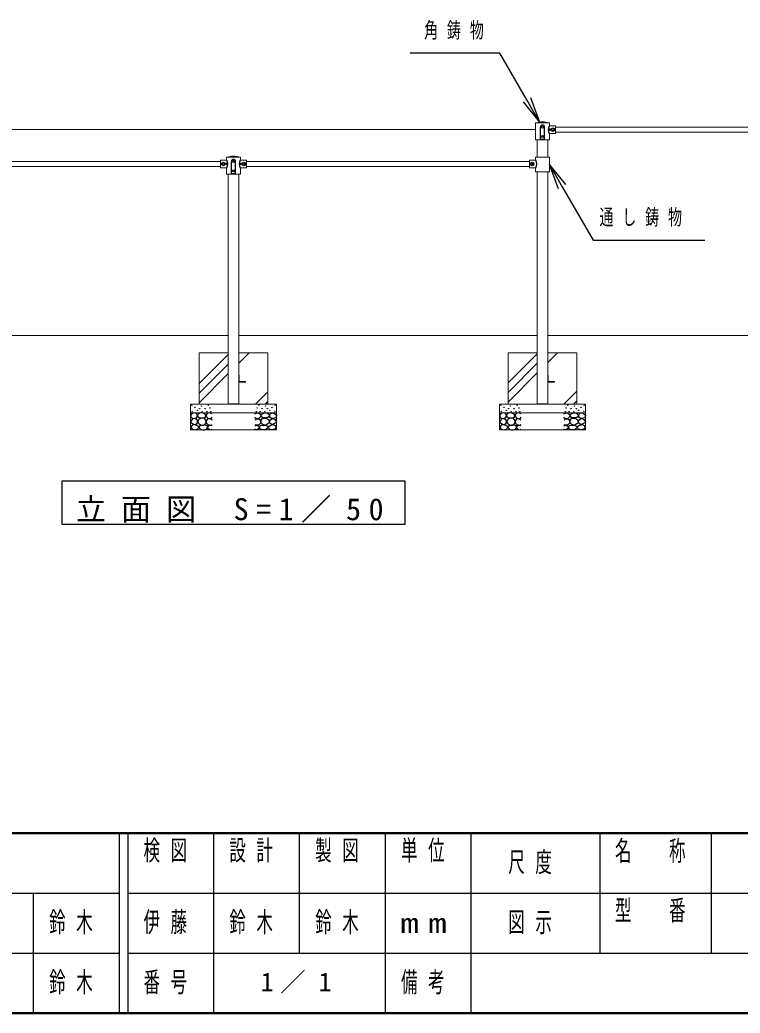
# Model space of a CAD drawing. Units: millimetres at full size, with parts at other scales. Extents: x -19540 to 26, y -986 to 13350.
# Drawn here: x -12753 to -8557, y 0 to 5790 of the extents above; entities that cross this region are included whole.
import ezdxf

# ---------------------------------------------------------------- set-up
doc = ezdxf.new("R2010")
doc.units = ezdxf.units.MM
for name, color, linetype, lineweight in [('A3図枠', 7, 'Continuous', 25), ('線', 7, 'Continuous', 13), ('補助', 2, 'Continuous', 25)]:
    doc.layers.add(name, color=color, linetype=linetype, lineweight=lineweight)
doc.layers.add('図面プロファイル', color=7, linetype='Continuous')
doc.styles.add('ＭＳ ゴシック', font='')
doc.styles.get('ＭＳ ゴシック').set_extended_font_data('MS Gothic')

msp = doc.modelspace()

# ---------------------------------------------------------------- linework, layer by layer
at = {"layer": 'A3図枠', "lineweight": 50}
for p, q in [((-19250, 1050), (0, 1050)), ((-19250, 0), (0, 0))]:
    msp.add_line(p, q, dxfattribs=at)
at = {"layer": 'A3図枠', "color": 211}
for p, q in [((-12175, 1050), (-12175, 0)), ((-12125, 1050), (-12125, 0)), ((-11625, 1050), (-11625, 350)), ((-11125, 1050), (-11125, 350)), ((-10625, 1050), (-10625, 0)), ((-10125, 1050), (-10125, 350)), ((-9375, 1050), (-9375, 350)), ((-9375, 700), (-3500, 700)), ((-12125, 350), (0, 350))]:
    msp.add_line(p, q, dxfattribs=at)
at = {"layer": 'A3図枠'}
for p, q in [((-8725, 1050), (-8725, 350)), ((-19250, 700), (-12175, 700)), ((-12675, 700), (-12675, 0)), ((-12125, 700), (-9375, 700)), ((-19250, 350), (-12175, 350)), ((-11625, 350), (-11625, 0)), ((-10125, 350), (-10125, 0))]:
    msp.add_line(p, q, dxfattribs=at)
at = {"layer": '線'}
for p, q in [((-9748.386, 5190.499), (-9748.386, 5090)), ((-9748.386, 5189.976), (-9668.386, 5189.976)), ((-9668.386, 5190.499), (-9668.386, 5173)), ((-9668.386, 5173), (-9633.386, 5173)), ((-9633.386, 5173), (-9633.386, 5127)), ((-9633.386, 5164), (-7983.386, 5164)), ((-9668.386, 5127), (-9633.386, 5127)), ((-9668.386, 5127), (-9668.386, 5090)), ((-9633.386, 5136), (-7983.386, 5136)), ((-9748.386, 5090), (-9668.386, 5090)), ((-9738.636, 4990), (-9738.636, 5090)), ((-9678.136, 4990), (-9678.136, 5090)), ((-11548.386, 4990.499), (-11548.386, 4973)), ((-11548.386, 4989.976), (-11468.386, 4989.976)), ((-11468.386, 4990.499), (-11468.386, 4973)), ((-9668.386, 4990), (-9748.386, 4990)), ((-9748.386, 4990), (-9748.386, 4973)), ((-9668.386, 4990), (-9668.386, 4905)), ((-11583.386, 4964), (-13233.386, 4964)), ((-11583.386, 4936), (-13233.386, 4936)), ((-11583.386, 4973), (-11583.386, 4927)), ((-11548.386, 4973), (-11583.386, 4973)), ((-11548.386, 4927), (-11583.386, 4927)), ((-11548.386, 4927), (-11548.386, 4890)), ((-11468.386, 4973), (-11433.386, 4973)), ((-11468.386, 4927), (-11433.386, 4927)), ((-11468.386, 4927), (-11468.386, 4890)), ((-11433.386, 4973), (-11433.386, 4927)), ((-9783.386, 4964), (-11433.386, 4964)), ((-9783.386, 4936), (-11433.386, 4936)), ((-9783.386, 4973), (-9783.386, 4927)), ((-9748.386, 4973), (-9783.386, 4973)), ((-9748.386, 4927), (-9783.386, 4927)), ((-9748.386, 4927), (-9748.386, 4905)), ((-11548.386, 4890), (-11468.386, 4890)), ((-11538.636, 3550), (-11538.636, 4890)), ((-11478.136, 3550), (-11478.136, 4890)), ((-9668.386, 4905), (-9748.386, 4905)), ((-9738.636, 3550), (-9738.636, 4905)), ((-9678.136, 3550), (-9678.136, 4905)), ((-11538.636, 3950), (-13278.136, 3950)), ((-9738.636, 3950), (-11478.136, 3950)), ((-7938.636, 3950), (-9678.136, 3950)), ((-11708.386, 3850), (-11538.636, 3850)), ((-11708.386, 3550), (-11708.386, 3850)), ((-11478.136, 3850), (-11308.386, 3850)), ((-11308.386, 3550), (-11308.386, 3850)), ((-9908.386, 3850), (-9738.636, 3850)), ((-9908.386, 3550), (-9908.386, 3850)), ((-9678.136, 3850), (-9508.386, 3850)), ((-9508.386, 3550), (-9508.386, 3850)), ((-11477.136, 3718), (-11478.136, 3718)), ((-11478.136, 3718), (-11478.136, 3678)), ((-11475.136, 3685.5), (-11475.136, 3716)), ((-9677.136, 3718), (-9678.136, 3718)), ((-9678.136, 3718), (-9678.136, 3678)), ((-9675.136, 3685.5), (-9675.136, 3716)), ((-11478.136, 3678), (-11438.136, 3678)), ((-11440.136, 3681), (-11470.636, 3681)), ((-11438.136, 3678), (-11438.136, 3679)), ((-9678.136, 3678), (-9638.136, 3678)), ((-9640.136, 3681), (-9670.636, 3681)), ((-9638.136, 3678), (-9638.136, 3679)), ((-11758.386, 3400), (-11758.386, 3550)), ((-11758.386, 3550), (-11258.386, 3550)), ((-11258.386, 3400), (-11258.386, 3550)), ((-9958.386, 3400), (-9958.386, 3550)), ((-9958.386, 3550), (-9458.386, 3550)), ((-9458.386, 3400), (-9458.386, 3550)), ((-11758.386, 3500), (-11258.386, 3500)), ((-9958.386, 3500), (-9458.386, 3500)), ((-11758.386, 3400), (-11258.386, 3400)), ((-9958.386, 3400), (-9458.386, 3400))]:
    msp.add_line(p, q, dxfattribs=at)
at = {"layer": '線', "color": 2, "lineweight": 25}
for p, q in [((-9720.386, 5095), (-9720.386, 5165)), ((-9696.386, 5095), (-9696.386, 5165)), ((-9720.386, 5095), (-9696.386, 5095)), ((-11520.386, 4895), (-11520.386, 4965)), ((-11496.386, 4895), (-11496.386, 4965)), ((-11520.386, 4895), (-11496.386, 4895)), ((-11538.636, 3552), (-11478.136, 3552)), ((-9738.636, 3552), (-9678.136, 3552))]:
    msp.add_line(p, q, dxfattribs=at)
for centre, radius in [((-9708.386, 5165), 6), ((-9666.386, 5150), 4), ((-9648.386, 5150), 10), ((-9648.386, 5150), 6.9), ((-9708.386, 5110), 6), ((-11568.386, 4950), 10), ((-11568.386, 4950), 6.9), ((-11550.386, 4950), 4), ((-11508.386, 4965), 6), ((-11466.386, 4950), 4), ((-11448.386, 4950), 10), ((-11448.386, 4950), 6.9), ((-9768.386, 4950), 10), ((-9768.386, 4950), 4), ((-11508.386, 4910), 6)]:
    msp.add_circle(centre, radius, dxfattribs=at)
at = {"layer": '線'}
for centre, radius, start, end in [((-9708.386, 5015), 180, 77.16041, 102.83959), ((-11508.386, 4815), 180, 77.16041, 102.83959), ((-11477.136, 3716), 2, 0, 90), ((-9677.136, 3716), 2, 0, 90), ((-11470.636, 3685.5), 4.5, 180, 270), ((-11440.136, 3679), 2, 0, 90), ((-9670.636, 3685.5), 4.5, 180, 270), ((-9640.136, 3679), 2, 0, 90)]:
    msp.add_arc(centre, radius, start, end, dxfattribs=at)
at = {"layer": '線', "color": 2, "lineweight": 25}
for centre, radius, start, end in [((-9708.386, 5165), 12, 0, 180), ((-9635.535, 5150), 39.794, 146.42046, 213.57954), ((-11581.237, 4950), 39.794, 326.42046, 33.57954), ((-11508.386, 4965), 12, 0, 180), ((-11435.535, 4950), 39.794, 146.42046, 213.57954), ((-9781.237, 4950), 39.794, 326.42046, 33.57954)]:
    msp.add_arc(centre, radius, start, end, dxfattribs=at)
at = {"layer": '補助'}
for p, q in [((-10006.647, 5595), (-10479.544, 5595)), ((-9956.647, 5595), (-10006.647, 5595)), ((-9800.249, 5324.112), (-9956.647, 5595)), ((-9778.599, 5336.612), (-9725.249, 5194.208)), ((-9821.9, 5311.612), (-9725.249, 5194.208)), ((-9725.249, 5194.208), (-9800.249, 5324.112)), ((-9615.037, 4805.096), (-9668.386, 4947.5)), ((-9571.735, 4830.096), (-9668.386, 4947.5)), ((-9668.386, 4947.5), (-9593.386, 4817.596)), ((-9593.386, 4817.596), (-9412.908, 4505)), ((-9412.908, 4505), (-9362.908, 4505)), ((-9362.908, 4505), (-8762.194, 4505))]:
    msp.add_line(p, q, dxfattribs=at)
at = {"layer": '補助', "lineweight": 13}
for p, q in [((-9748.386, 5150), (-18508.386, 5150)), ((-11708.386, 3670.303), (-11538.636, 3840.053)), ((-11478.136, 3788.299), (-11416.435, 3850)), ((-11478.136, 3844.426), (-11472.562, 3850)), ((-9908.386, 3674.251), (-9738.636, 3844.001)), ((-9678.136, 3792.248), (-9620.384, 3850)), ((-9678.136, 3848.375), (-9676.511, 3850)), ((-11708.386, 3614.176), (-11538.636, 3783.926)), ((-9908.386, 3618.125), (-9738.636, 3787.875)), ((-11708.386, 3558.049), (-11538.636, 3727.799)), ((-9908.386, 3561.998), (-9738.636, 3731.748)), ((-11379.676, 3550), (-11308.386, 3621.29)), ((-9583.625, 3550), (-9508.386, 3625.239)), ((-11323.549, 3550), (-11308.386, 3565.163)), ((-9527.498, 3550), (-9508.386, 3569.112))]:
    msp.add_line(p, q, dxfattribs=at)
at = {"layer": '補助'}
for points in [[(-11735.937, 3499.402), (-11742.4, 3496.862), (-11748.611, 3493.382), (-11754.469, 3489.344), (-11758.117, 3483.877), (-11757.105, 3476.294), (-11752.097, 3469.935), (-11745.231, 3467.345), (-11737.522, 3467.084), (-11729.909, 3467.688), (-11723.58, 3470.252), (-11719.828, 3475.538), (-11718.51, 3481.976), (-11719.359, 3487.181), (-11722.313, 3492.115), (-11728.473, 3496.942)], [(-11696.513, 3499.493), (-11701.418, 3498.876), (-11707.055, 3496.79), (-11715.026, 3491.002), (-11718.678, 3484.086), (-11717.803, 3480.124), (-11714.082, 3475.707), (-11704.591, 3470.934), (-11694.621, 3469.49), (-11687.271, 3469.318), (-11679.755, 3470.842), (-11672.156, 3475.456), (-11668.402, 3481.653), (-11669.372, 3486.306), (-11674.079, 3491.654), (-11684.747, 3497.861)], [(-11320.258, 3499.493), (-11315.354, 3498.876), (-11309.717, 3496.79), (-11301.746, 3491.002), (-11298.094, 3484.086), (-11298.969, 3480.124), (-11302.69, 3475.707), (-11312.18, 3470.934), (-11322.151, 3469.49), (-11329.501, 3469.318), (-11337.017, 3470.842), (-11344.616, 3475.456), (-11348.369, 3481.653), (-11347.4, 3486.306), (-11342.693, 3491.654), (-11332.025, 3497.861)], [(-11280.835, 3499.402), (-11274.372, 3496.862), (-11268.161, 3493.382), (-11262.303, 3489.344), (-11258.655, 3483.877), (-11259.667, 3476.294), (-11264.675, 3469.935), (-11271.541, 3467.345), (-11279.25, 3467.084), (-11286.863, 3467.688), (-11293.192, 3470.252), (-11296.944, 3475.538), (-11298.261, 3481.976), (-11297.413, 3487.181), (-11294.459, 3492.115), (-11288.299, 3496.942)], [(-9935.937, 3499.402), (-9942.4, 3496.862), (-9948.611, 3493.382), (-9954.469, 3489.344), (-9958.117, 3483.877), (-9957.105, 3476.294), (-9952.097, 3469.935), (-9945.231, 3467.345), (-9937.522, 3467.084), (-9929.909, 3467.688), (-9923.58, 3470.252), (-9919.828, 3475.538), (-9918.51, 3481.976), (-9919.359, 3487.181), (-9922.313, 3492.115), (-9928.473, 3496.942)], [(-9896.513, 3499.493), (-9901.418, 3498.876), (-9907.055, 3496.79), (-9915.026, 3491.002), (-9918.678, 3484.086), (-9917.803, 3480.124), (-9914.082, 3475.707), (-9904.591, 3470.934), (-9894.621, 3469.49), (-9887.271, 3469.318), (-9879.755, 3470.842), (-9872.156, 3475.456), (-9868.402, 3481.653), (-9869.372, 3486.306), (-9874.079, 3491.654), (-9884.747, 3497.861)], [(-9520.258, 3499.493), (-9515.354, 3498.876), (-9509.717, 3496.79), (-9501.746, 3491.002), (-9498.094, 3484.086), (-9498.969, 3480.124), (-9502.69, 3475.707), (-9512.18, 3470.934), (-9522.151, 3469.49), (-9529.501, 3469.318), (-9537.017, 3470.842), (-9544.616, 3475.456), (-9548.369, 3481.653), (-9547.4, 3486.306), (-9542.693, 3491.654), (-9532.025, 3497.861)], [(-9480.835, 3499.402), (-9474.372, 3496.862), (-9468.161, 3493.382), (-9462.303, 3489.344), (-9458.655, 3483.877), (-9459.667, 3476.294), (-9464.675, 3469.935), (-9471.541, 3467.345), (-9479.25, 3467.084), (-9486.863, 3467.688), (-9493.192, 3470.252), (-9496.944, 3475.538), (-9498.261, 3481.976), (-9497.413, 3487.181), (-9494.459, 3492.115), (-9488.299, 3496.942)], [(-11738.472, 3466.45), (-11743.801, 3463.657), (-11749.245, 3459.479), (-11755.694, 3452.659), (-11758.117, 3445.855), (-11754.489, 3441.027), (-11747.978, 3436.666), (-11741.34, 3432.379), (-11734.67, 3430.329), (-11727.025, 3432.776), (-11720.728, 3439.201), (-11717.622, 3447.478), (-11719.145, 3455.994), (-11727.303, 3463.245)], [(-11739.291, 3430.517), (-11750.611, 3424.498), (-11757.422, 3415.683), (-11748.935, 3404.413), (-11730.5, 3400.299), (-11716.147, 3406.41), (-11710.721, 3416.782), (-11721.503, 3425.89)], [(-11709.217, 3435.163), (-11696.628, 3428.307), (-11683.269, 3427.324), (-11672.985, 3434.778), (-11668.133, 3446.515), (-11670.413, 3457.293), (-11677.322, 3465.436), (-11686.147, 3468.869), (-11697.324, 3467.598), (-11711.078, 3459.543), (-11717.055, 3448.678), (-11714.42, 3441.484)], [(-11682.188, 3426.373), (-11689.723, 3426.999), (-11697.865, 3425.562), (-11706.792, 3421.504), (-11711.109, 3416.102), (-11708.423, 3411.419), (-11702.46, 3406.912), (-11695.981, 3403.068), (-11688.675, 3400.695), (-11676.826, 3400.928), (-11666.51, 3405.02), (-11661.807, 3409.827), (-11659.753, 3415.561), (-11660.813, 3420.709), (-11664.889, 3425.292), (-11673.287, 3427.832)], [(-11334.584, 3426.373), (-11327.049, 3426.999), (-11318.907, 3425.562), (-11309.98, 3421.504), (-11305.663, 3416.102), (-11308.349, 3411.419), (-11314.312, 3406.912), (-11320.791, 3403.068), (-11328.097, 3400.695), (-11339.946, 3400.928), (-11350.262, 3405.02), (-11354.965, 3409.827), (-11357.019, 3415.561), (-11355.959, 3420.709), (-11351.883, 3425.292), (-11343.485, 3427.832)], [(-11307.555, 3435.163), (-11320.144, 3428.307), (-11333.503, 3427.324), (-11343.787, 3434.778), (-11348.639, 3446.515), (-11346.359, 3457.293), (-11339.45, 3465.436), (-11330.625, 3468.869), (-11319.448, 3467.598), (-11305.694, 3459.543), (-11299.717, 3448.678), (-11302.352, 3441.484)], [(-11277.481, 3430.517), (-11266.161, 3424.498), (-11259.35, 3415.683), (-11267.837, 3404.413), (-11286.272, 3400.299), (-11300.625, 3406.41), (-11306.051, 3416.782), (-11295.269, 3425.89)], [(-11278.3, 3466.45), (-11272.971, 3463.657), (-11267.527, 3459.479), (-11261.078, 3452.659), (-11258.655, 3445.855), (-11262.283, 3441.027), (-11268.794, 3436.666), (-11275.432, 3432.379), (-11282.102, 3430.329), (-11289.746, 3432.776), (-11296.043, 3439.201), (-11299.149, 3447.478), (-11297.627, 3455.994), (-11289.469, 3463.245)], [(-9938.472, 3466.45), (-9943.801, 3463.657), (-9949.245, 3459.479), (-9955.694, 3452.659), (-9958.117, 3445.855), (-9954.489, 3441.027), (-9947.978, 3436.666), (-9941.34, 3432.379), (-9934.67, 3430.329), (-9927.025, 3432.776), (-9920.728, 3439.201), (-9917.622, 3447.478), (-9919.145, 3455.994), (-9927.303, 3463.245)], [(-9939.291, 3430.517), (-9950.611, 3424.498), (-9957.422, 3415.683), (-9948.935, 3404.413), (-9930.5, 3400.299), (-9916.147, 3406.41), (-9910.721, 3416.782), (-9921.503, 3425.89)], [(-9909.217, 3435.163), (-9896.628, 3428.307), (-9883.269, 3427.324), (-9872.985, 3434.778), (-9868.133, 3446.515), (-9870.413, 3457.293), (-9877.322, 3465.436), (-9886.147, 3468.869), (-9897.324, 3467.598), (-9911.078, 3459.543), (-9917.055, 3448.678), (-9914.42, 3441.484)], [(-9882.188, 3426.373), (-9889.723, 3426.999), (-9897.865, 3425.562), (-9906.792, 3421.504), (-9911.109, 3416.102), (-9908.423, 3411.419), (-9902.46, 3406.912), (-9895.981, 3403.068), (-9888.675, 3400.695), (-9876.826, 3400.928), (-9866.51, 3405.02), (-9861.807, 3409.827), (-9859.753, 3415.561), (-9860.813, 3420.709), (-9864.889, 3425.292), (-9873.287, 3427.832)], [(-9534.584, 3426.373), (-9527.049, 3426.999), (-9518.907, 3425.562), (-9509.98, 3421.504), (-9505.663, 3416.102), (-9508.349, 3411.419), (-9514.312, 3406.912), (-9520.791, 3403.068), (-9528.097, 3400.695), (-9539.946, 3400.928), (-9550.262, 3405.02), (-9554.965, 3409.827), (-9557.019, 3415.561), (-9555.959, 3420.709), (-9551.883, 3425.292), (-9543.485, 3427.832)], [(-9507.555, 3435.163), (-9520.144, 3428.307), (-9533.503, 3427.324), (-9543.787, 3434.778), (-9548.639, 3446.515), (-9546.359, 3457.293), (-9539.45, 3465.436), (-9530.625, 3468.869), (-9519.448, 3467.598), (-9505.694, 3459.543), (-9499.717, 3448.678), (-9502.352, 3441.484)], [(-9477.481, 3430.517), (-9466.161, 3424.498), (-9459.35, 3415.683), (-9467.837, 3404.413), (-9486.272, 3400.299), (-9500.625, 3406.41), (-9506.051, 3416.782), (-9495.269, 3425.89)], [(-9478.3, 3466.45), (-9472.971, 3463.657), (-9467.527, 3459.479), (-9461.078, 3452.659), (-9458.655, 3445.855), (-9462.283, 3441.027), (-9468.794, 3436.666), (-9475.432, 3432.379), (-9482.102, 3430.329), (-9489.746, 3432.776), (-9496.043, 3439.201), (-9499.149, 3447.478), (-9497.627, 3455.994), (-9489.469, 3463.245)], [(-12508.386, 3100), (-12508.386, 2850), (-10508.386, 2850), (-10508.386, 3100)]]:
    msp.add_lwpolyline(points, close=True, dxfattribs=at)
for points in [[(-11633.386, 3493.299), (-11641.813, 3498.154), (-11650.496, 3499.636), (-11656.115, 3497.948), (-11661.269, 3494.249), (-11665.741, 3488.941), (-11667.606, 3482.209), (-11663.938, 3473.439), (-11655.882, 3467), (-11647.583, 3464.621), (-11640.357, 3465.733), (-11636.306, 3469.109), (-11633.386, 3473.654)], [(-11383.386, 3493.299), (-11374.959, 3498.154), (-11366.276, 3499.636), (-11360.656, 3497.948), (-11355.503, 3494.249), (-11351.031, 3488.941), (-11349.166, 3482.209), (-11352.834, 3473.439), (-11360.89, 3467), (-11369.189, 3464.621), (-11376.415, 3465.733), (-11380.465, 3469.109), (-11383.386, 3473.654)], [(-9833.386, 3493.299), (-9841.813, 3498.154), (-9850.496, 3499.636), (-9856.115, 3497.948), (-9861.269, 3494.249), (-9865.741, 3488.941), (-9867.606, 3482.209), (-9863.938, 3473.439), (-9855.882, 3467), (-9847.583, 3464.621), (-9840.357, 3465.733), (-9836.306, 3469.109), (-9833.386, 3473.654)], [(-9583.386, 3493.299), (-9574.959, 3498.154), (-9566.276, 3499.636), (-9560.656, 3497.948), (-9555.503, 3494.249), (-9551.031, 3488.941), (-9549.166, 3482.209), (-9552.834, 3473.439), (-9560.89, 3467), (-9569.189, 3464.621), (-9576.415, 3465.733), (-9580.465, 3469.109), (-9583.386, 3473.654)], [(-11633.703, 3457.178), (-11640.843, 3462.64), (-11648.911, 3465.099), (-11655.617, 3463.875), (-11661.585, 3460.03), (-11665.978, 3454.249), (-11667.606, 3447.039), (-11664.942, 3438.431), (-11658.734, 3431.513), (-11651.095, 3427.642), (-11643.525, 3426.761), (-11638.371, 3428.2), (-11633.703, 3430.88)], [(-11633.386, 3422.642), (-11639.404, 3425.96), (-11646.693, 3426.761), (-11655.41, 3422.427), (-11659.684, 3415.671), (-11659.072, 3412.001), (-11656.199, 3407.75), (-11649.037, 3402.278), (-11641.624, 3400.462), (-11637.328, 3401.514), (-11633.386, 3403.631)], [(-11383.386, 3422.642), (-11377.368, 3425.96), (-11370.078, 3426.761), (-11361.362, 3422.427), (-11357.088, 3415.671), (-11357.7, 3412.001), (-11360.573, 3407.75), (-11367.735, 3402.278), (-11375.148, 3400.462), (-11379.444, 3401.514), (-11383.386, 3403.631)], [(-11383.069, 3457.178), (-11375.929, 3462.64), (-11367.86, 3465.099), (-11361.155, 3463.875), (-11355.186, 3460.03), (-11350.794, 3454.249), (-11349.166, 3447.039), (-11351.83, 3438.431), (-11358.038, 3431.513), (-11365.677, 3427.642), (-11373.247, 3426.761), (-11378.401, 3428.2), (-11383.069, 3430.88)], [(-9833.703, 3457.178), (-9840.843, 3462.64), (-9848.911, 3465.099), (-9855.617, 3463.875), (-9861.585, 3460.03), (-9865.978, 3454.249), (-9867.606, 3447.039), (-9864.942, 3438.431), (-9858.734, 3431.513), (-9851.095, 3427.642), (-9843.525, 3426.761), (-9838.371, 3428.2), (-9833.703, 3430.88)], [(-9833.386, 3422.642), (-9839.404, 3425.96), (-9846.693, 3426.761), (-9855.41, 3422.427), (-9859.684, 3415.671), (-9859.072, 3412.001), (-9856.199, 3407.75), (-9849.037, 3402.278), (-9841.624, 3400.462), (-9837.328, 3401.514), (-9833.386, 3403.631)], [(-9583.386, 3422.642), (-9577.368, 3425.96), (-9570.078, 3426.761), (-9561.362, 3422.427), (-9557.088, 3415.671), (-9557.7, 3412.001), (-9560.573, 3407.75), (-9567.735, 3402.278), (-9575.148, 3400.462), (-9579.444, 3401.514), (-9583.386, 3403.631)], [(-9583.069, 3457.178), (-9575.929, 3462.64), (-9567.86, 3465.099), (-9561.155, 3463.875), (-9555.186, 3460.03), (-9550.794, 3454.249), (-9549.166, 3447.039), (-9551.83, 3438.431), (-9558.038, 3431.513), (-9565.677, 3427.642), (-9573.247, 3426.761), (-9578.401, 3428.2), (-9583.069, 3430.88)]]:
    msp.add_lwpolyline(points, dxfattribs=at)
for centre in [(-11751.78, 3542.177), (-11694.43, 3539.959), (-11655.969, 3544.091), (-11360.803, 3544.091), (-11322.342, 3539.959), (-11264.992, 3542.177), (-9951.78, 3542.177), (-9894.43, 3539.959), (-9855.969, 3544.091), (-9560.803, 3544.091), (-9522.342, 3539.959), (-9464.992, 3542.177), (-11748.611, 3507.323), (-11732.769, 3530.77), (-11719.778, 3513.977), (-11705.837, 3523.483), (-11690.945, 3506.373), (-11674.89, 3523.549), (-11663.267, 3506.521), (-11645.968, 3527.063), (-11641.103, 3505.98), (-11375.669, 3505.98), (-11370.804, 3527.063), (-11353.505, 3506.521), (-11341.882, 3523.549), (-11325.827, 3506.373), (-11310.935, 3523.483), (-11296.994, 3513.977), (-11284.003, 3530.77), (-11268.161, 3507.323), (-9948.611, 3507.323), (-9932.769, 3530.77), (-9919.778, 3513.977), (-9905.837, 3523.483), (-9890.945, 3506.373), (-9874.89, 3523.549), (-9863.267, 3506.521), (-9845.968, 3527.063), (-9841.103, 3505.98), (-9575.669, 3505.98), (-9570.804, 3527.063), (-9553.505, 3506.521), (-9541.882, 3523.549), (-9525.827, 3506.373), (-9510.935, 3523.483), (-9496.994, 3513.977), (-9484.003, 3530.77), (-9468.161, 3507.323)]:
    msp.add_circle(centre, 1, dxfattribs=at)

# ---------------------------------------------------------------- texts
at = {"layer": 'A3図枠', "color": 4, "char_height": 117.3, "style": 'ＭＳ ゴシック'}
for s, insert, attachment_point in [('\\T1.64;\\W0.6;検図', (-11875, 1008.333), 2), ('\\T1.64;\\W0.6;設計', (-11375, 1008.333), 2), ('\\T1.64;\\W0.6;製図', (-10875, 1008.333), 2), ('\\T1.64;\\W0.6;単位', (-10375, 1008.333), 2), ('\\T1.64;\\W0.6;名\u3000称', (-9050, 1005.138), 2), ('\\T1.64;\\W0.6;尺度', (-9750, 875), 5), ('\\T1.64;\\W0.6;型\u3000番', (-9050, 658.333), 2), ('\\T1.64;\\W0.6;図示', (-9750, 525), 5), ('\\T1.5;\\W1.35;mm', (-10375, 525), 5), ('\\T1.64;\\W0.6;番号', (-11875, 175), 5), ('\\T1.64;\\W0.6;備考', (-10375, 175), 5)]:
    msp.add_mtext(s, dxfattribs=dict(at, insert=insert, attachment_point=attachment_point))
at = {"layer": '図面プロファイル', "attachment_point": 5, "style": 'ＭＳ ゴシック'}
for s, insert, char_height in [('\\T1.64;\\W0.6;鈴木', (-12425, 525), 117.3), ('\\T1.64;\\W0.6;伊藤', (-11875, 525), 117.3), ('\\T1.64;\\W0.6;鈴木', (-11375, 525), 117.3), ('\\T1.64;\\W0.6;鈴木', (-10875, 525), 117.3), ('\\T1.64;\\W0.6;鈴木', (-12425, 175), 117.3), ('\\T1.5;1／1', (-11125, 175), 110)]:
    msp.add_mtext(s, dxfattribs=dict(at, insert=insert, char_height=char_height))
at = {"layer": '補助', "style": 'ＭＳ ゴシック'}
for s, insert, char_height, attachment_point in [('\\T1.64;\\W0.65;角鋳物', (-10397.897, 5776.25), 91.64, 1), ('\\T1.64;\\W0.65;通し鋳物', (-9376.658, 4686.25), 91.64, 1), ('\\T1.5;立面図\\~S=1／50', (-11508.386, 2858.333), 128.3, 8)]:
    msp.add_mtext(s, dxfattribs=dict(at, insert=insert, char_height=char_height, attachment_point=attachment_point))

doc.saveas('drawing.dxf')
